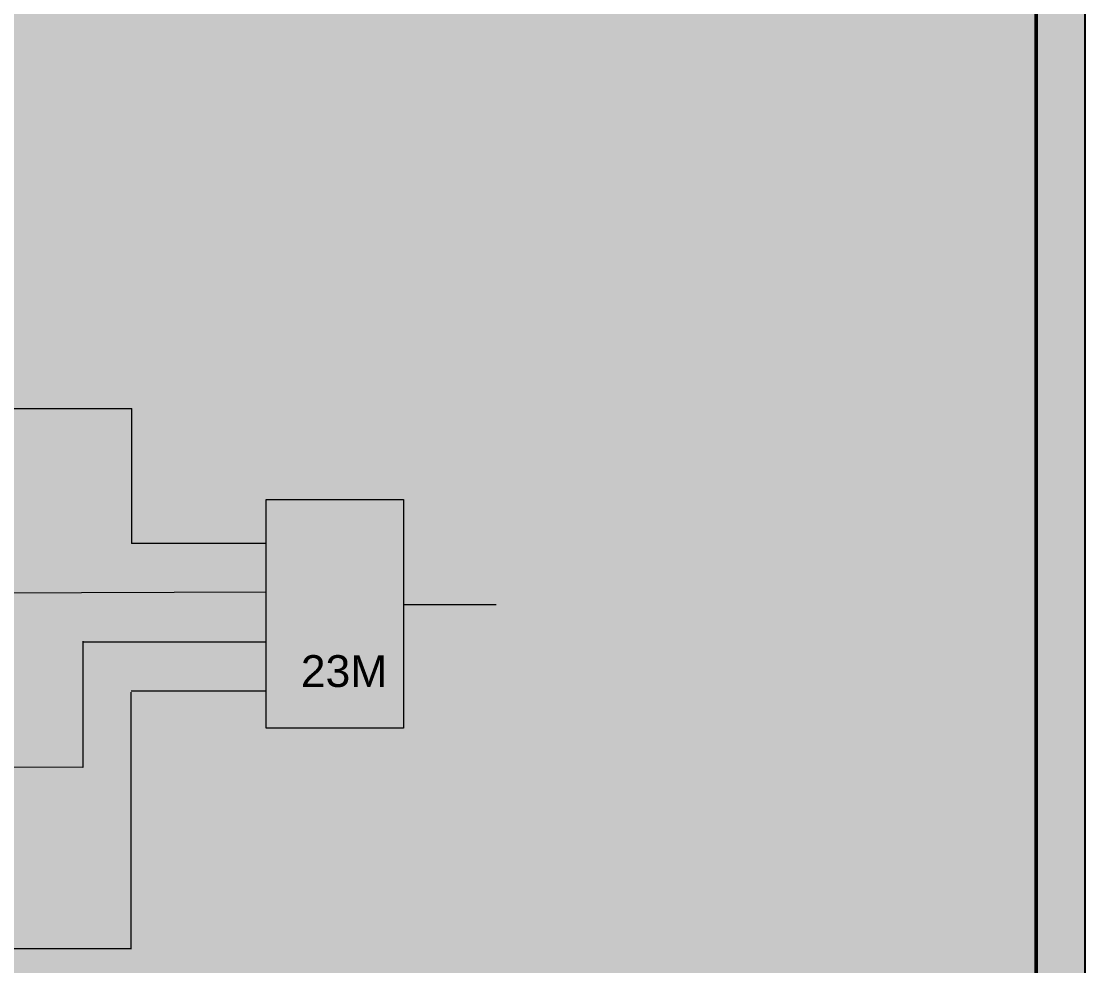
# Model space of a CAD drawing. Header units: millimetres. Extents: x 0 to 590, y 2 to 420.
# Drawn here: x 474.9 to 590.4, y 88.6 to 191.2 of the extents above; entities that cross this region are included whole.
import ezdxf
from ezdxf.xclip import XClip

# ---------------------------------------------------------------- set-up
doc = ezdxf.new("R2010")
doc.units = ezdxf.units.MM
doc.header["$MEASUREMENT"] = 0
doc.layers.get('0').update_dxf_attribs({"linetype": 'CONTINUOUS'})
doc.styles.add('Arial$001', font='arial.ttf', dxfattribs={"height": 3.452631})

# ---------------------------------------------------------------- blocks, each defined once
blk = doc.blocks.new('MF28FC3F0')
at = {"true_color": 0xffffff}
for points in [[(0, 420.2), (0, 2.21), (590.35, 2.21), (590.35, 420.2)], [(0, 420.2), (0, 2.44), (590.35, 2.44), (590.35, 420.2)]]:
    blk.add_hatch(color=0, dxfattribs=at).paths.add_polyline_path(points)
blk = doc.blocks.new('MF28FC4B0')
at = {"color": 0, "linetype": 'Continuous', "lineweight": 50, "true_color": 0x000007}
blk.add_lwpolyline([(4.84, 400.38), (4.84, 7.48), (585.09, 7.48), (585.09, 400.38)], dxfattribs=at)

msp = doc.modelspace()

# ---------------------------------------------------------------- hatches: boundary and pattern name
at = {"true_color": 0xffffff}
msp.add_hatch(color=0, dxfattribs=at).paths.add_polyline_path([(501.46, 139.25), (501.46, 114.39), (516.38, 114.39), (516.38, 139.25)])
at = {"true_color": 0x000007}
h = msp.add_hatch(color=0, dxfattribs=at)
edge = h.paths.add_edge_path()
edge.add_spline(control_points=[(509.44, 132.42), (509.33, 132.28), (509.2, 132.19), (509.05, 132.12), (509.05, 132.12), (508.92, 132.05), (508.77, 132.02), (508.6, 132.02), (508.6, 132.02), (508.31, 132.02), (508.08, 132.12), (507.9, 132.33), (507.9, 132.33), (507.76, 132.5), (507.7, 132.68), (507.7, 132.88), (507.7, 132.88), (507.7, 133.06), (507.75, 133.22), (507.86, 133.35), (507.86, 133.35), (507.98, 133.5), (508.16, 133.63), (508.37, 133.73), (508.37, 133.73), (508.26, 133.88), (508.16, 134.01), (508.13, 134.11), (508.13, 134.11), (508.08, 134.19), (508.06, 134.29), (508.06, 134.38), (508.06, 134.38), (508.06, 134.56), (508.13, 134.7), (508.26, 134.82), (508.26, 134.82), (508.39, 134.95), (508.57, 135.02), (508.77, 135.02), (508.77, 135.02), (508.97, 135.02), (509.13, 134.95), (509.26, 134.84), (509.26, 134.84), (509.38, 134.72), (509.44, 134.57), (509.44, 134.41), (509.44, 134.41), (509.44, 134.13), (509.26, 133.9), (508.9, 133.7)], knot_values=[0, 0, 0, 0, 0.019231, 0.019231, 0.019231, 0.019231, 0.038462, 0.038462, 0.038462, 0.038462, 0.057692, 0.057692, 0.057692, 0.057692, 0.076923, 0.076923, 0.076923, 0.076923, 0.096154, 0.096154, 0.096154, 0.096154, 0.115385, 0.115385, 0.115385, 0.115385, 0.134615, 0.134615, 0.134615, 0.134615, 0.153846, 0.153846, 0.153846, 0.153846, 0.173077, 0.173077, 0.173077, 0.173077, 0.192308, 0.192308, 0.192308, 0.192308, 0.211538, 0.211538, 0.211538, 0.211538, 0.230769, 0.230769, 0.230769, 0.230769, 1, 1, 1, 1], degree=3, periodic=0)
edge.add_line((508.9, 133.7), (509.41, 133.04))
edge.add_spline(control_points=[(509.41, 133.04), (509.48, 133.16), (509.53, 133.29), (509.56, 133.44)], knot_values=[0, 0, 0, 0, 1, 1, 1, 1], degree=3, periodic=0)
edge.add_line((509.56, 133.44), (509.92, 133.35))
edge.add_spline(control_points=[(509.92, 133.35), (509.85, 133.11), (509.77, 132.89), (509.67, 132.73), (509.67, 132.73), (509.81, 132.56), (509.95, 132.42), (510.12, 132.28)], knot_values=[0, 0, 0, 0, 0.125, 0.125, 0.125, 0.125, 1, 1, 1, 1], degree=3, periodic=0)
edge.add_line((510.12, 132.28), (509.89, 132))
edge.add_spline(control_points=[(509.89, 132), (509.74, 132.1), (509.59, 132.23), (509.44, 132.42)], knot_values=[0, 0, 0, 0, 1, 1, 1, 1], degree=3, periodic=0)
h.paths.add_polyline_path([(508.72, 133.93), (508.72, 133.93), (508.74, 133.94), (508.75, 133.95), (508.77, 133.96), (508.79, 133.97), (508.8, 133.98), (508.82, 133.99), (508.84, 134), (508.85, 134.01), (508.86, 134.02), (508.88, 134.03), (508.89, 134.04), (508.9, 134.05), (508.92, 134.06), (508.93, 134.07), (508.94, 134.08), (508.95, 134.09), (508.96, 134.1), (508.97, 134.11), (508.98, 134.12), (508.99, 134.13), (508.99, 134.14), (509, 134.14), (509.01, 134.15), (509.01, 134.16), (509.01, 134.16), (509.02, 134.17), (509.03, 134.18), (509.03, 134.19), (509.04, 134.2), (509.04, 134.2), (509.05, 134.21), (509.05, 134.22), (509.05, 134.23), (509.06, 134.24), (509.06, 134.25), (509.06, 134.26), (509.07, 134.27), (509.07, 134.28), (509.07, 134.29), (509.07, 134.3), (509.07, 134.31), (509.08, 134.32), (509.08, 134.33), (509.08, 134.34), (509.08, 134.35), (509.08, 134.36), (509.08, 134.37), (509.08, 134.38), (509.08, 134.39), (509.08, 134.4), (509.08, 134.42), (509.08, 134.43), (509.08, 134.44), (509.08, 134.45), (509.07, 134.46), (509.07, 134.47), (509.07, 134.48), (509.07, 134.5), (509.06, 134.51), (509.06, 134.52), (509.06, 134.53), (509.05, 134.54), (509.05, 134.55), (509.04, 134.56), (509.04, 134.57), (509.03, 134.58), (509.03, 134.59), (509.02, 134.6), (509.01, 134.6), (509.01, 134.61), (509, 134.62), (508.99, 134.63), (508.98, 134.64), (508.98, 134.64), (508.98, 134.65), (508.97, 134.65), (508.96, 134.66), (508.95, 134.67), (508.95, 134.67), (508.94, 134.68), (508.93, 134.68), (508.92, 134.69), (508.91, 134.69), (508.9, 134.7), (508.89, 134.7), (508.89, 134.7), (508.88, 134.71), (508.87, 134.71), (508.85, 134.71), (508.84, 134.71), (508.83, 134.72), (508.82, 134.72), (508.81, 134.72), (508.8, 134.72), (508.79, 134.72), (508.78, 134.72), (508.76, 134.72), (508.75, 134.72), (508.75, 134.72), (508.74, 134.72), (508.73, 134.72), (508.72, 134.72), (508.7, 134.72), (508.69, 134.72), (508.68, 134.72), (508.67, 134.72), (508.66, 134.71), (508.65, 134.71), (508.64, 134.71), (508.63, 134.71), (508.62, 134.7), (508.61, 134.7), (508.61, 134.7), (508.6, 134.69), (508.59, 134.69), (508.58, 134.68), (508.57, 134.68), (508.56, 134.67), (508.55, 134.67), (508.55, 134.66), (508.54, 134.65), (508.53, 134.65), (508.52, 134.64), (508.51, 134.63), (508.51, 134.62), (508.5, 134.61), (508.49, 134.6), (508.48, 134.6), (508.48, 134.59), (508.47, 134.58), (508.47, 134.57), (508.46, 134.56), (508.46, 134.55), (508.45, 134.54), (508.45, 134.53), (508.44, 134.52), (508.44, 134.51), (508.44, 134.5), (508.43, 134.49), (508.43, 134.48), (508.43, 134.47), (508.43, 134.46), (508.42, 134.45), (508.42, 134.44), (508.42, 134.43), (508.42, 134.42), (508.42, 134.41), (508.42, 134.4), (508.42, 134.4), (508.42, 134.39), (508.42, 134.38), (508.42, 134.38), (508.42, 134.37), (508.43, 134.36), (508.43, 134.36), (508.43, 134.35), (508.43, 134.35), (508.43, 134.34), (508.43, 134.33), (508.43, 134.33), (508.44, 134.32), (508.44, 134.32), (508.44, 134.31), (508.44, 134.3), (508.44, 134.3), (508.45, 134.29), (508.45, 134.28), (508.45, 134.28), (508.45, 134.27), (508.45, 134.27), (508.46, 134.26), (508.46, 134.25), (508.46, 134.25), (508.46, 134.24), (508.46, 134.24), (508.47, 134.23), (508.47, 134.22), (508.47, 134.22), (508.48, 134.21), (508.48, 134.2), (508.48, 134.2), (508.49, 134.19), (508.49, 134.19), (508.5, 134.18), (508.5, 134.17), (508.51, 134.17), (508.51, 134.16), (508.51, 134.15), (508.52, 134.15), (508.53, 134.14), (508.53, 134.14), (508.54, 134.13), (508.54, 134.12), (508.55, 134.12), (508.55, 134.11)])
h.paths.add_polyline_path([(508.72, 133.93), (508.55, 134.11)])
edge = h.paths.add_edge_path()
edge.add_line((509.21, 132.7), (508.57, 133.5))
edge.add_spline(control_points=[(508.57, 133.5), (508.37, 133.39), (508.24, 133.29), (508.18, 133.19), (508.18, 133.19), (508.11, 133.09), (508.08, 132.99), (508.08, 132.89), (508.08, 132.89), (508.08, 132.78), (508.13, 132.66), (508.21, 132.53), (508.21, 132.53), (508.31, 132.4), (508.44, 132.33), (508.6, 132.33), (508.6, 132.33), (508.72, 132.33), (508.83, 132.37), (508.95, 132.45), (508.95, 132.45), (509.05, 132.51), (509.15, 132.6), (509.21, 132.7)], knot_values=[0, 0, 0, 0, 0.041667, 0.041667, 0.041667, 0.041667, 0.083333, 0.083333, 0.083333, 0.083333, 0.125, 0.125, 0.125, 0.125, 0.166667, 0.166667, 0.166667, 0.166667, 0.208333, 0.208333, 0.208333, 0.208333, 1, 1, 1, 1], degree=3, periodic=0)
h = msp.add_hatch(color=0, dxfattribs=at)
edge = h.paths.add_edge_path()
edge.add_line((518.63, 129.98), (518.99, 130.01))
edge.add_spline(control_points=[(518.99, 130.01), (519.01, 129.86), (519.06, 129.75), (519.12, 129.65), (519.12, 129.65), (519.17, 129.55), (519.27, 129.48), (519.4, 129.42), (519.4, 129.42), (519.54, 129.37), (519.68, 129.34), (519.85, 129.34), (519.85, 129.34), (520, 129.34), (520.13, 129.35), (520.24, 129.4), (520.24, 129.4), (520.36, 129.45), (520.44, 129.5), (520.49, 129.58), (520.49, 129.58), (520.54, 129.67), (520.57, 129.75), (520.57, 129.83), (520.57, 129.83), (520.57, 129.93), (520.54, 130), (520.49, 130.06), (520.49, 130.06), (520.44, 130.14), (520.36, 130.19), (520.23, 130.24), (520.23, 130.24), (520.16, 130.28), (519.98, 130.31), (519.72, 130.37), (519.72, 130.37), (519.45, 130.44), (519.27, 130.51), (519.16, 130.56), (519.16, 130.56), (519.03, 130.64), (518.91, 130.72), (518.84, 130.84), (518.84, 130.84), (518.78, 130.93), (518.75, 131.07), (518.75, 131.2), (518.75, 131.2), (518.75, 131.33), (518.8, 131.48), (518.88, 131.59), (518.88, 131.59), (518.96, 131.72), (519.08, 131.82), (519.24, 131.89), (519.24, 131.89), (519.39, 131.95), (519.57, 131.99), (519.77, 131.99), (519.77, 131.99), (519.98, 131.99), (520.18, 131.95), (520.33, 131.89), (520.33, 131.89), (520.49, 131.82), (520.62, 131.71), (520.71, 131.58), (520.71, 131.58), (520.8, 131.44), (520.85, 131.3), (520.85, 131.13)], knot_values=[0, 0, 0, 0, 0.013889, 0.013889, 0.013889, 0.013889, 0.027778, 0.027778, 0.027778, 0.027778, 0.041667, 0.041667, 0.041667, 0.041667, 0.055556, 0.055556, 0.055556, 0.055556, 0.069444, 0.069444, 0.069444, 0.069444, 0.083333, 0.083333, 0.083333, 0.083333, 0.097222, 0.097222, 0.097222, 0.097222, 0.111111, 0.111111, 0.111111, 0.111111, 0.125, 0.125, 0.125, 0.125, 0.138889, 0.138889, 0.138889, 0.138889, 0.152778, 0.152778, 0.152778, 0.152778, 0.166667, 0.166667, 0.166667, 0.166667, 0.180556, 0.180556, 0.180556, 0.180556, 0.194444, 0.194444, 0.194444, 0.194444, 0.208333, 0.208333, 0.208333, 0.208333, 0.222222, 0.222222, 0.222222, 0.222222, 0.236111, 0.236111, 0.236111, 0.236111, 1, 1, 1, 1], degree=3, periodic=0)
edge.add_line((520.85, 131.13), (520.49, 131.1))
edge.add_spline(control_points=[(520.49, 131.1), (520.48, 131.28), (520.41, 131.41), (520.29, 131.51), (520.29, 131.51), (520.18, 131.61), (520, 131.66), (519.78, 131.66), (519.78, 131.66), (519.55, 131.66), (519.39, 131.61), (519.27, 131.53), (519.27, 131.53), (519.17, 131.44), (519.12, 131.33), (519.12, 131.21), (519.12, 131.21), (519.12, 131.11), (519.16, 131.03), (519.22, 130.97), (519.22, 130.97), (519.31, 130.88), (519.5, 130.82), (519.8, 130.75), (519.8, 130.75), (520.11, 130.69), (520.33, 130.62), (520.44, 130.57), (520.44, 130.57), (520.62, 130.49), (520.74, 130.39), (520.82, 130.28), (520.82, 130.28), (520.9, 130.16), (520.94, 130.01), (520.94, 129.86), (520.94, 129.86), (520.94, 129.72), (520.9, 129.57), (520.8, 129.42), (520.8, 129.42), (520.72, 129.29), (520.59, 129.19), (520.43, 129.11), (520.43, 129.11), (520.26, 129.04), (520.08, 128.99), (519.87, 128.99), (519.87, 128.99), (519.6, 128.99), (519.39, 129.04), (519.21, 129.11), (519.21, 129.11), (519.04, 129.19), (518.89, 129.3), (518.8, 129.45), (518.8, 129.45), (518.7, 129.6), (518.65, 129.78), (518.63, 129.98)], knot_values=[0, 0, 0, 0, 0.016667, 0.016667, 0.016667, 0.016667, 0.033333, 0.033333, 0.033333, 0.033333, 0.05, 0.05, 0.05, 0.05, 0.066667, 0.066667, 0.066667, 0.066667, 0.083333, 0.083333, 0.083333, 0.083333, 0.1, 0.1, 0.1, 0.1, 0.116667, 0.116667, 0.116667, 0.116667, 0.133333, 0.133333, 0.133333, 0.133333, 0.15, 0.15, 0.15, 0.15, 0.166667, 0.166667, 0.166667, 0.166667, 0.183333, 0.183333, 0.183333, 0.183333, 0.2, 0.2, 0.2, 0.2, 0.216667, 0.216667, 0.216667, 0.216667, 0.233333, 0.233333, 0.233333, 0.233333, 1, 1, 1, 1], degree=3, periodic=0)
msp.add_hatch(color=0, dxfattribs=at).paths.add_polyline_path([(522.85, 128.32), (522.85, 128.04), (521.25, 128.04), (521.25, 128.04), (521.25, 128.04), (521.25, 128.05), (521.25, 128.06), (521.25, 128.07), (521.25, 128.08), (521.25, 128.09), (521.25, 128.09), (521.25, 128.1), (521.25, 128.11), (521.26, 128.12), (521.26, 128.13), (521.26, 128.13), (521.26, 128.14), (521.26, 128.15), (521.26, 128.16), (521.27, 128.17), (521.27, 128.18), (521.27, 128.18), (521.27, 128.19), (521.27, 128.2), (521.28, 128.21), (521.28, 128.22), (521.28, 128.23), (521.28, 128.23), (521.29, 128.25), (521.29, 128.26), (521.3, 128.28), (521.31, 128.29), (521.31, 128.3), (521.32, 128.32), (521.33, 128.33), (521.34, 128.34), (521.34, 128.36), (521.35, 128.37), (521.36, 128.38), (521.37, 128.4), (521.38, 128.41), (521.39, 128.42), (521.39, 128.44), (521.4, 128.45), (521.41, 128.47), (521.42, 128.48), (521.43, 128.49), (521.44, 128.51), (521.45, 128.52), (521.46, 128.53), (521.47, 128.55), (521.48, 128.56), (521.49, 128.58), (521.5, 128.59), (521.52, 128.6), (521.53, 128.61), (521.55, 128.63), (521.56, 128.64), (521.57, 128.66), (521.59, 128.67), (521.6, 128.69), (521.62, 128.7), (521.64, 128.72), (521.65, 128.73), (521.67, 128.75), (521.69, 128.76), (521.7, 128.78), (521.72, 128.79), (521.74, 128.81), (521.76, 128.83), (521.78, 128.84), (521.79, 128.86), (521.81, 128.88), (521.83, 128.89), (521.85, 128.91), (521.87, 128.93), (521.87, 128.93), (521.91, 128.95), (521.94, 128.98), (521.97, 129), (522, 129.03), (522.03, 129.05), (522.05, 129.08), (522.08, 129.1), (522.11, 129.12), (522.13, 129.15), (522.15, 129.17), (522.18, 129.19), (522.2, 129.21), (522.22, 129.23), (522.24, 129.25), (522.26, 129.27), (522.28, 129.29), (522.3, 129.31), (522.31, 129.33), (522.33, 129.35), (522.35, 129.37), (522.36, 129.38), (522.38, 129.4), (522.39, 129.42), (522.4, 129.44), (522.41, 129.45), (522.42, 129.47), (522.44, 129.48), (522.45, 129.5), (522.45, 129.52), (522.46, 129.53), (522.47, 129.55), (522.48, 129.56), (522.49, 129.58), (522.49, 129.59), (522.5, 129.61), (522.5, 129.62), (522.51, 129.64), (522.51, 129.65), (522.52, 129.67), (522.52, 129.68), (522.52, 129.7), (522.53, 129.71), (522.53, 129.73), (522.53, 129.74), (522.53, 129.75), (522.53, 129.77), (522.53, 129.78), (522.53, 129.8), (522.53, 129.81), (522.53, 129.83), (522.53, 129.84), (522.53, 129.85), (522.53, 129.87), (522.53, 129.88), (522.52, 129.89), (522.52, 129.91), (522.52, 129.92), (522.51, 129.93), (522.51, 129.95), (522.51, 129.96), (522.5, 129.97), (522.5, 129.98), (522.49, 129.99), (522.48, 130.01), (522.48, 130.02), (522.47, 130.03), (522.46, 130.04), (522.46, 130.05), (522.45, 130.06), (522.44, 130.07), (522.43, 130.08), (522.42, 130.09), (522.42, 130.09), (522.41, 130.1), (522.4, 130.11), (522.39, 130.12), (522.37, 130.13), (522.36, 130.14), (522.35, 130.15), (522.34, 130.15), (522.33, 130.16), (522.31, 130.17), (522.3, 130.17), (522.29, 130.18), (522.27, 130.18), (522.26, 130.19), (522.24, 130.19), (522.23, 130.19), (522.21, 130.2), (522.2, 130.2), (522.18, 130.2), (522.17, 130.2), (522.15, 130.21), (522.14, 130.21), (522.12, 130.21), (522.1, 130.21), (522.09, 130.21), (522.09, 130.21), (522.07, 130.21), (522.05, 130.21), (522.03, 130.21), (522.02, 130.21), (522, 130.2), (521.98, 130.2), (521.97, 130.2), (521.95, 130.19), (521.94, 130.19), (521.92, 130.18), (521.91, 130.18), (521.89, 130.17), (521.88, 130.17), (521.86, 130.16), (521.85, 130.16), (521.84, 130.15), (521.82, 130.14), (521.81, 130.13), (521.8, 130.12), (521.79, 130.12), (521.78, 130.11), (521.76, 130.1), (521.75, 130.09), (521.74, 130.08), (521.74, 130.08), (521.73, 130.07), (521.72, 130.06), (521.71, 130.05), (521.7, 130.03), (521.7, 130.02), (521.69, 130.01), (521.68, 130), (521.67, 129.98), (521.66, 129.97), (521.66, 129.96), (521.65, 129.94), (521.65, 129.93), (521.64, 129.91), (521.64, 129.9), (521.63, 129.88), (521.63, 129.87), (521.62, 129.85), (521.62, 129.84), (521.62, 129.82), (521.62, 129.8), (521.61, 129.79), (521.61, 129.77), (521.61, 129.75), (521.61, 129.73), (521.61, 129.73), (521.31, 129.76), (521.31, 129.76), (521.32, 129.79), (521.32, 129.82), (521.32, 129.84), (521.33, 129.87), (521.33, 129.89), (521.34, 129.92), (521.35, 129.94), (521.35, 129.97), (521.36, 129.99), (521.37, 130.01), (521.38, 130.04), (521.39, 130.06), (521.4, 130.08), (521.41, 130.1), (521.42, 130.12), (521.43, 130.14), (521.44, 130.16), (521.46, 130.18), (521.47, 130.19), (521.48, 130.21), (521.5, 130.23), (521.51, 130.25), (521.53, 130.26), (521.55, 130.28), (521.56, 130.29), (521.58, 130.3), (521.6, 130.32), (521.62, 130.33), (521.63, 130.34), (521.65, 130.35), (521.67, 130.36), (521.69, 130.37), (521.71, 130.38), (521.74, 130.39), (521.76, 130.4), (521.78, 130.41), (521.8, 130.42), (521.83, 130.42), (521.85, 130.43), (521.87, 130.43), (521.9, 130.44), (521.92, 130.44), (521.95, 130.45), (521.98, 130.45), (522, 130.45), (522.03, 130.45), (522.06, 130.46), (522.09, 130.46), (522.12, 130.46), (522.15, 130.45), (522.17, 130.45), (522.2, 130.45), (522.23, 130.45), (522.25, 130.44), (522.28, 130.44), (522.3, 130.43), (522.33, 130.43), (522.35, 130.42), (522.38, 130.41), (522.4, 130.41), (522.42, 130.4), (522.44, 130.39), (522.47, 130.38), (522.49, 130.37), (522.51, 130.36), (522.53, 130.35), (522.55, 130.33), (522.57, 130.32), (522.59, 130.31), (522.61, 130.29), (522.63, 130.27), (522.65, 130.26), (522.65, 130.26), (522.66, 130.24), (522.68, 130.23), (522.69, 130.21), (522.71, 130.19), (522.72, 130.17), (522.73, 130.16), (522.75, 130.14), (522.76, 130.12), (522.77, 130.1), (522.78, 130.08), (522.79, 130.06), (522.8, 130.04), (522.8, 130.02), (522.81, 130), (522.82, 129.98), (522.82, 129.96), (522.83, 129.94), (522.83, 129.92), (522.84, 129.9), (522.84, 129.88), (522.84, 129.85), (522.84, 129.83), (522.85, 129.81), (522.85, 129.78), (522.85, 129.77), (522.85, 129.76), (522.85, 129.74), (522.84, 129.73), (522.84, 129.72), (522.84, 129.71), (522.84, 129.7), (522.84, 129.69), (522.84, 129.68), (522.84, 129.66), (522.83, 129.65), (522.83, 129.64), (522.83, 129.63), (522.83, 129.62), (522.82, 129.61), (522.82, 129.6), (522.82, 129.58), (522.81, 129.57), (522.81, 129.56), (522.8, 129.55), (522.8, 129.54), (522.79, 129.53), (522.79, 129.51), (522.78, 129.5), (522.78, 129.49), (522.77, 129.48), (522.77, 129.46), (522.76, 129.45), (522.76, 129.44), (522.75, 129.43), (522.74, 129.41), (522.74, 129.4), (522.73, 129.39), (522.72, 129.38), (522.71, 129.37), (522.71, 129.35), (522.7, 129.34), (522.69, 129.33), (522.68, 129.32), (522.67, 129.3), (522.66, 129.29), (522.65, 129.28), (522.64, 129.27), (522.63, 129.25), (522.62, 129.24), (522.61, 129.23), (522.59, 129.22), (522.58, 129.2), (522.58, 129.2), (522.57, 129.19), (522.56, 129.18), (522.55, 129.17), (522.54, 129.15), (522.52, 129.14), (522.51, 129.12), (522.49, 129.11), (522.48, 129.09), (522.46, 129.07), (522.45, 129.06), (522.43, 129.04), (522.41, 129.02), (522.39, 129), (522.37, 128.98), (522.35, 128.97), (522.33, 128.95), (522.31, 128.93), (522.29, 128.91), (522.26, 128.89), (522.24, 128.86), (522.22, 128.84), (522.19, 128.82), (522.16, 128.8), (522.14, 128.78), (522.14, 128.78), (522.12, 128.76), (522.09, 128.74), (522.07, 128.72), (522.05, 128.71), (522.03, 128.69), (522.01, 128.67), (522, 128.66), (521.98, 128.65), (521.96, 128.63), (521.95, 128.62), (521.93, 128.6), (521.92, 128.59), (521.9, 128.58), (521.89, 128.57), (521.88, 128.56), (521.86, 128.55), (521.85, 128.54), (521.84, 128.53), (521.83, 128.52), (521.82, 128.51), (521.81, 128.5), (521.81, 128.49), (521.8, 128.49), (521.79, 128.48), (521.79, 128.48), (521.79, 128.47), (521.78, 128.47), (521.77, 128.46), (521.77, 128.45), (521.76, 128.45), (521.76, 128.44), (521.75, 128.43), (521.74, 128.43), (521.74, 128.42), (521.73, 128.41), (521.73, 128.41), (521.72, 128.4), (521.71, 128.39), (521.71, 128.38), (521.7, 128.38), (521.7, 128.37), (521.69, 128.36), (521.69, 128.36), (521.68, 128.35), (521.68, 128.34), (521.67, 128.34), (521.67, 128.33), (521.66, 128.32), (521.66, 128.32), (521.66, 128.32), (522.85, 128.32), (521.66, 128.32)])
at = {"true_color": 0xf8f9fa}
msp.add_hatch(color=0, dxfattribs=at).paths.add_polyline_path([(504.95, 122.47), (504.95, 118.17), (512.79, 118.17), (512.79, 122.47)])

# ---------------------------------------------------------------- linework, layer by layer
at = {"color": 0, "linetype": 'Continuous', "lineweight": 20, "true_color": 0x000007}
for points in [[(471.19, 149.11), (486.89, 149.11), (486.89, 149.11)], [(486.85, 149.11), (486.85, 134.47), (486.85, 134.47)], [(501.51, 134.46), (486.85, 134.46), (486.85, 134.46)], [(501.51, 129.16), (471.34, 129.07), (471.34, 129.07)], [(516.38, 127.82), (526.44, 127.82), (526.44, 127.82)], [(481.55, 123.85), (481.55, 110.14), (481.55, 110.14)], [(501.51, 123.74), (481.55, 123.74), (481.55, 123.74)], [(486.77, 118.3), (486.77, 90.49), (486.77, 90.49)], [(501.51, 118.42), (486.82, 118.42), (486.82, 118.42)], [(471.19, 110.22), (481.55, 110.17), (481.55, 110.17)], [(471.19, 90.49), (486.85, 90.49), (486.85, 90.49)]]:
    msp.add_lwpolyline(points, dxfattribs=at)
msp.add_lwpolyline([(501.46, 139.25), (516.38, 139.25), (516.38, 114.39), (501.46, 114.39)], close=True, dxfattribs=at)

# ---------------------------------------------------------------- block references
at = {"color": 0, "true_color": 0xffffff}
ref = msp.add_blockref('MF28FC3F0', (0, 0), dxfattribs=at)
XClip(ref).set_block_clipping_path([(0, 2.1075862069), (590.3875862069, 420.2)])
ref = msp.add_blockref('MF28FC4B0', (0, 0), dxfattribs=at)
XClip(ref).set_block_clipping_path([(0, 2.3710344828), (590.3875862069, 420.2)])

# ---------------------------------------------------------------- texts
at = {"color": 0, "true_color": 0x000007, "style": 'Arial$001'}
msp.add_text('23M', height=3.453, dxfattribs=at).set_placement((505.23, 118.88))

doc.saveas('drawing.dxf')
